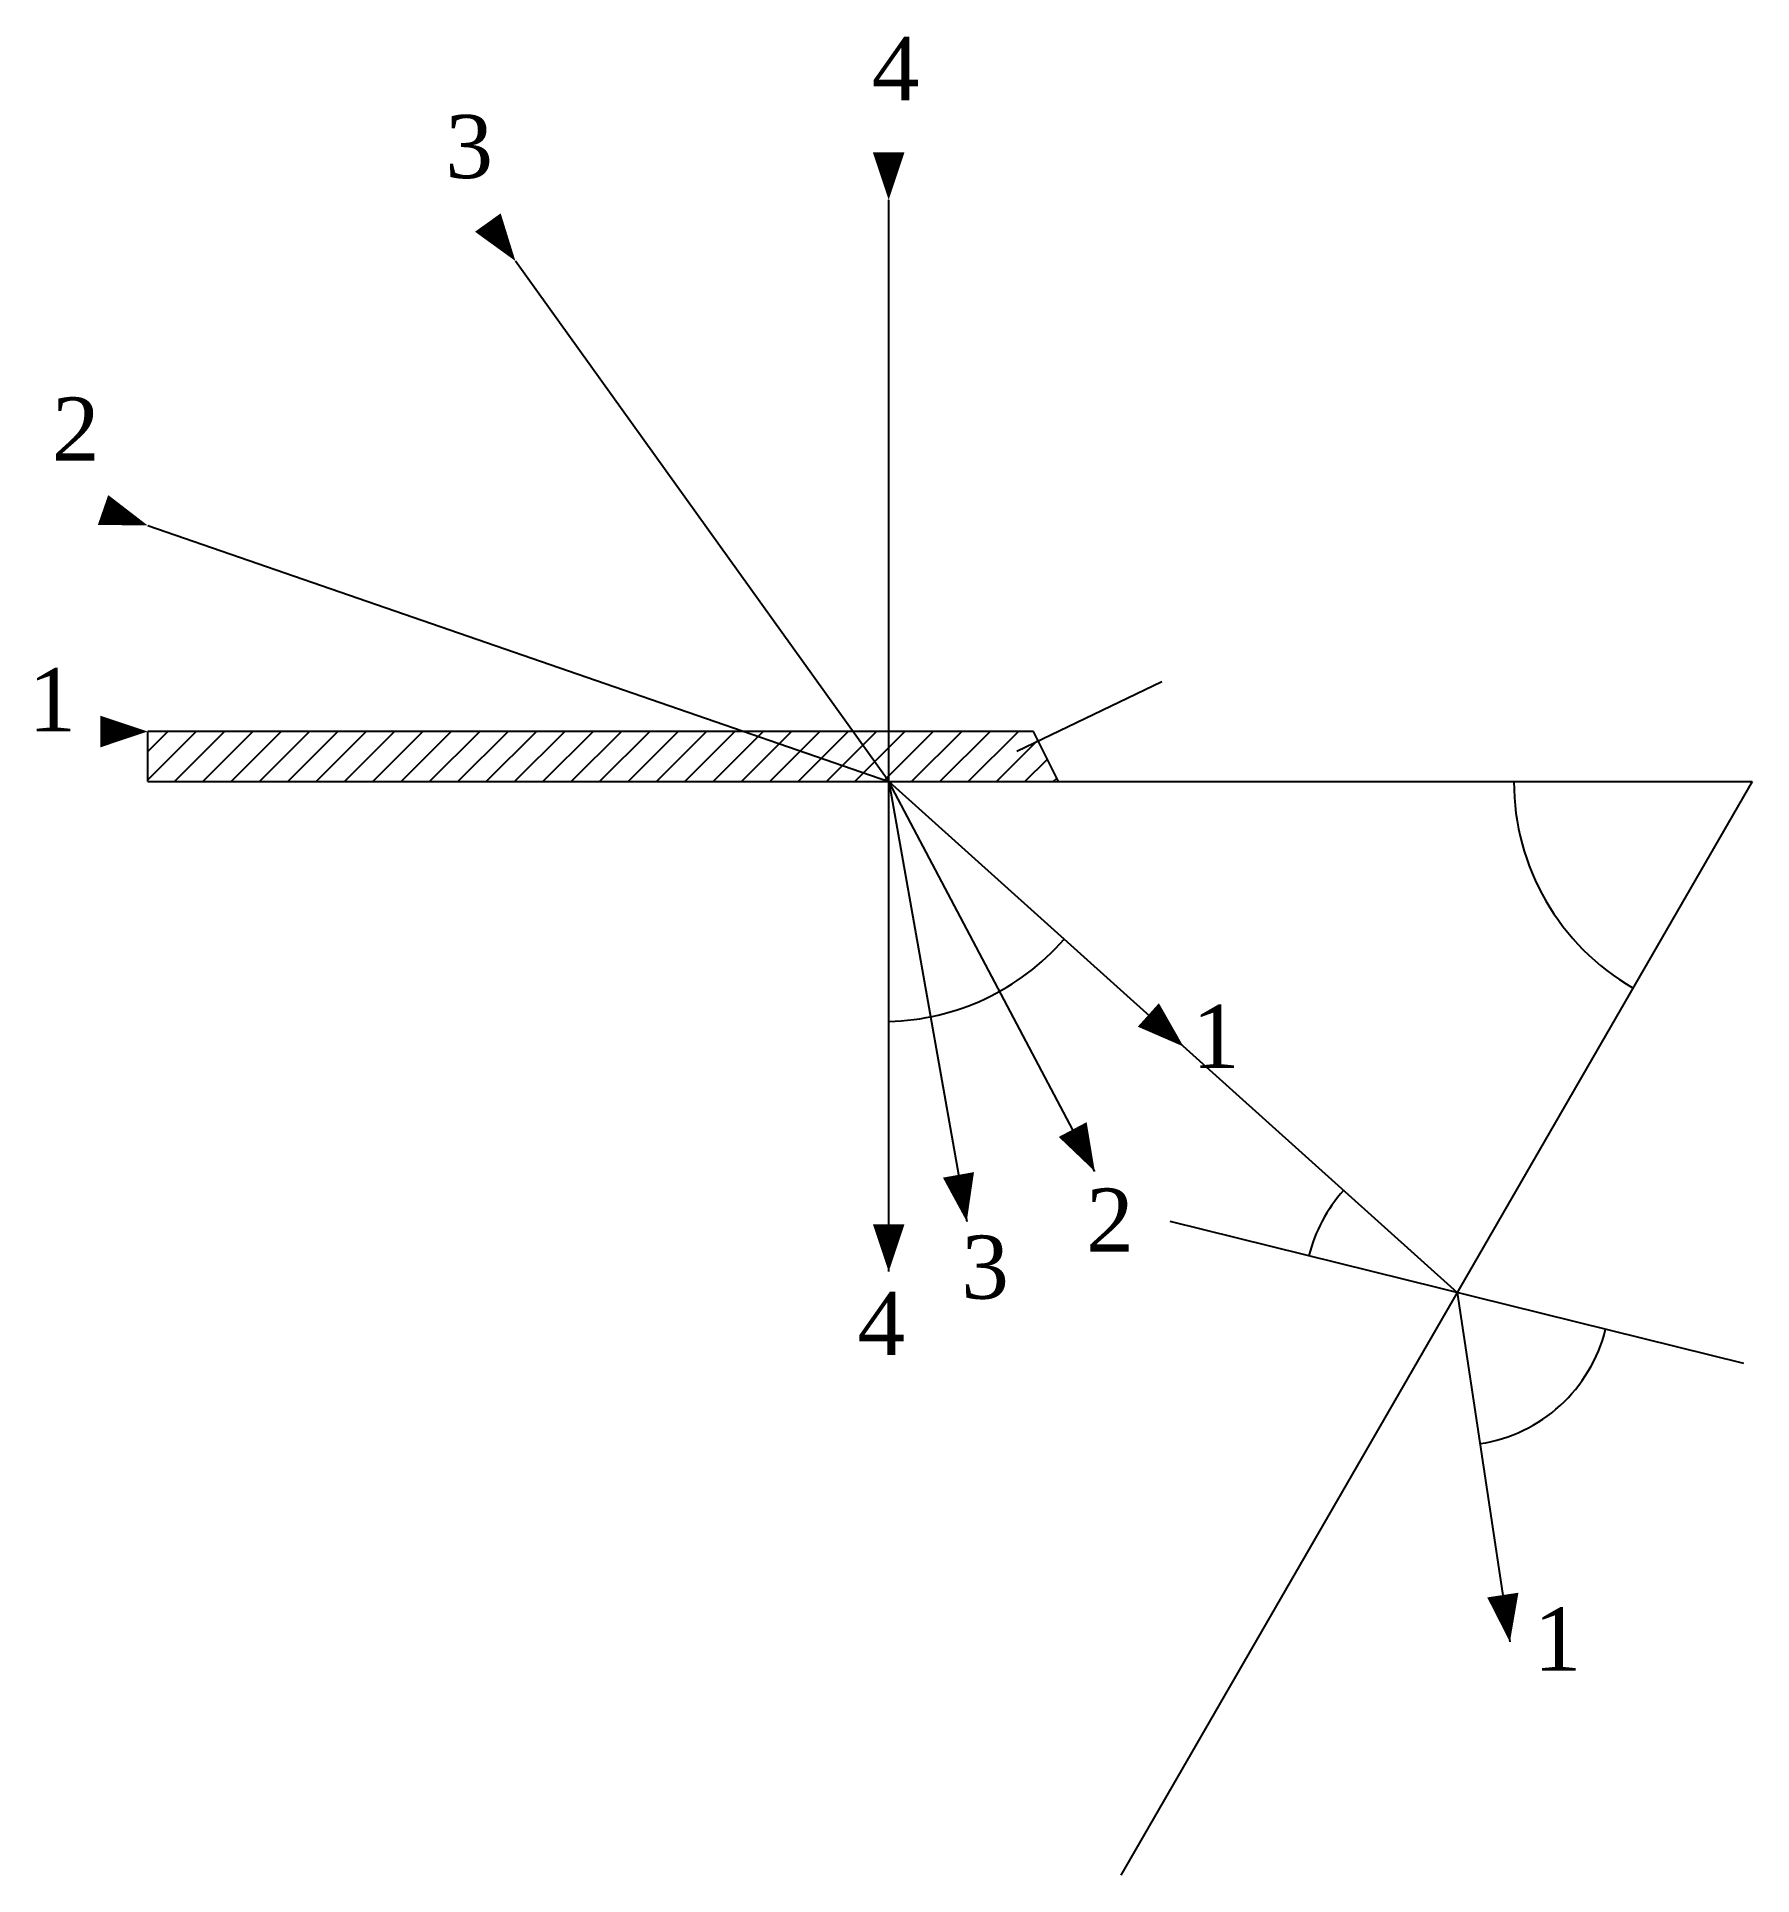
# Model space of a CAD drawing. Header units: millimetres. Extents: x 73 to 344, y 56 to 347.
import ezdxf

# ---------------------------------------------------------------- set-up
doc = ezdxf.new("R2010")
doc.units = ezdxf.units.MM

msp = doc.modelspace()

# ---------------------------------------------------------------- hatches: boundary and pattern name
h = msp.add_hatch()
h.set_pattern_fill('ANSI31', color=256, style=0)
h.paths.add_polyline_path([(207.57, 237.09), (90.23, 237.09), (90.23, 229.15), (207.57, 229.15)])
h.paths.add_polyline_path([(230.51, 237.09), (207.57, 237.09), (207.57, 229.15), (234.48, 229.15)])

# ---------------------------------------------------------------- linework, layer by layer
for p, q in [((207.57, 151.55), (207.57, 321.31)), ((207.57, 229.15), (148.46, 311.61)), ((90.23, 269.72), (207.57, 229.15)), ((227.87, 234), (250.81, 245.03)), ((230.51, 237.09), (90.23, 237.09)), ((90.23, 229.15), (90.23, 237.09)), ((234.48, 229.15), (230.51, 237.09)), ((90.23, 229.15), (344.33, 229.15)), ((207.57, 229.15), (219.93, 159.48)), ((240.22, 167.42), (207.57, 229.15)), ((207.57, 229.15), (297.61, 148.23)), ((344.33, 229.15), (244.33, 55.95)), ((343, 137), (252.13, 159.48)), ((297.61, 148.23), (305.95, 92.9))]:
    msp.add_line(p, q)
for points in [[(207.57, 328.8, 5, 0, 0), (207.57, 321.31, 0, 0, 0)], [(144.09, 317.7, 5, 0, 0), (148.46, 311.61, 0, 0, 0)], [(83.15, 272.18, 5, 0, 0), (90.23, 269.72, 0, 0, 0)], [(82.74, 237.09, 5, 0, 0), (90.23, 237.09, 0, 0, 0)], [(248.69, 192.2, 5, 0, 0), (254.27, 187.19, 0, 0, 0)], [(236.71, 174.05, 5, 0, 0), (240.22, 167.42, 0, 0, 0)], [(218.62, 166.87, 5, 0, 0), (219.93, 159.48, 0, 0, 0)], [(207.57, 159.04, 5, 0, 0), (207.57, 151.55, 0, 0, 0)], [(304.83, 100.32, 5, 0, 0), (305.95, 92.9, 0, 0, 0)]]:
    msp.add_lwpolyline(points, format="xyseb")
for centre, radius, start, end in [((344.33, 229.15), 37.75, 180, 240), ((206.7, 229.15), 37.99, 271.3164, 318.9315), ((297.61, 148.23), 24.2, 138.0516, 166.1026), ((297.61, 148.23), 24.2, 278.5722, 346.1026)]:
    msp.add_arc(centre, radius, start, end)

# ---------------------------------------------------------------- texts
at = {"char_height": 10, "width": 10, "attachment_point": 1}
for s, insert in [('{\\fTimes New Roman|b0|i0|c0|p18;4}', (204.88, 347.07)), ('{\\fTimes New Roman|b0|i0|c0|p18;3}', (137.36, 334.75)), ('{\\fTimes New Roman|b0|i0|c0|p18;2}', (75.06, 290.01)), ('{\\fTimes New Roman|b0|i0|c0|p18;1}', (71.33, 247.13)), ('{\\fTimes New Roman|b0|i0|c0|p18;1}', (255.61, 193.81)), ('{\\fTimes New Roman|b0|i0|c0|p18;2}', (238.83, 164.72)), ('{\\fTimes New Roman|b0|i0|c0|p18;3}', (219.06, 157.27)), ('{\\fTimes New Roman|b0|i0|c0|p18;4}', (202.64, 148.32)), ('{\\fTimes New Roman|b0|i0|c0|p18;1}', (309.71, 98.35))]:
    msp.add_mtext(s, dxfattribs=dict(at, insert=insert))

doc.saveas('drawing.dxf')
